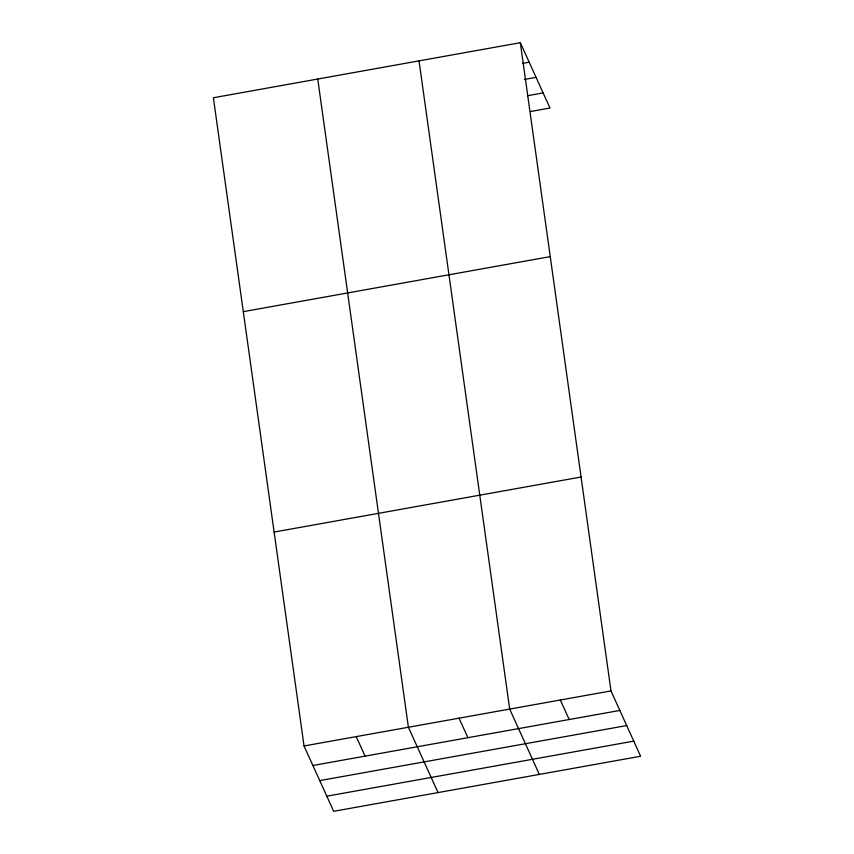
<?xml version="1.0" encoding="UTF-8"?>
<svg xmlns="http://www.w3.org/2000/svg" width="854" height="854" viewBox="0 0 854 854"><rect width="100%" height="100%" fill="white"/><g stroke="black" fill="none" stroke-linecap="round" stroke-linejoin="round"><path stroke-width="1.28" d="M520.332 42.7L213.383 97.751L304.035 745.969L333.668 811.3L640.617 756.249L610.984 690.918L520.332 42.7L549.965 108.031L530.483 111.522M522.691 63.388L529.181 62.225M524.356 79.433L536.045 77.34M527.526 95.712L543.101 92.915M243.305 311.657L550.243 256.616M274.123 532.053L581.062 477.012M304.035 745.969L610.984 690.918M312.895 765.494L619.833 710.443M319.748 780.609L626.697 725.558M326.815 796.184L633.753 741.133M560.331 700.002L569.191 719.527M539.322 774.418L509.689 709.087L419.036 60.869M459.046 718.171L467.896 737.696M438.038 792.587L408.393 727.256L317.741 79.027M356.214 736.607L365.074 756.132"/></g></svg>
